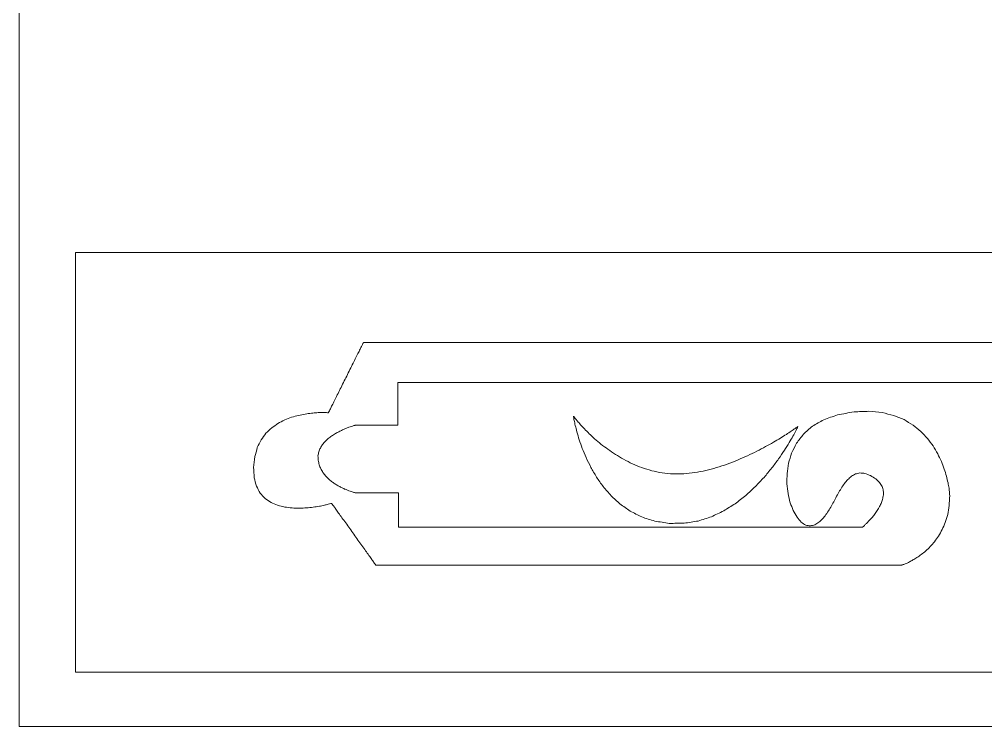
# Model space of a CAD drawing. Header units: centimetres. Extents: x -27.5 to -16.8, y -9.5 to 9.5.
# Drawn here: x -21.086 to -18.923, y -9.5 to -7.918 of the extents above; entities that cross this region are included whole.
import ezdxf

# ---------------------------------------------------------------- set-up
doc = ezdxf.new("R2010")
doc.units = ezdxf.units.CM
doc.header["$MEASUREMENT"] = 0
doc.layers.add('layer 1', color=7, linetype='Continuous')

msp = doc.modelspace()

# ---------------------------------------------------------------- linework, layer by layer
at = {"layer": 'layer 1', "color": 250, "lineweight": 9}
for points, knots in [([(-21.08554, 9.5), (-21.08554, 3.16667), (-21.08554, -3.16667), (-21.08554, -9.5), (-21.08554, -9.5), (-19.64491, -9.5), (-18.20427, -9.5), (-16.76367, -9.5), (-16.76367, -9.5), (-16.76367, -3.16667), (-16.76367, 3.16667), (-16.76367, 9.5), (-16.76367, 9.5), (-18.20427, 9.5), (-19.64491, 9.5), (-21.08554, 9.5)], [0, 0, 0, 0, 0.2, 0.2, 0.2, 0.2, 0.4, 0.4, 0.4, 0.4, 0.6, 0.6, 0.6, 0.6, 1, 1, 1, 1]), ([(-20.95998, -9.37806), (-20.95998, -9.06517), (-20.95998, -8.75229), (-20.95998, -8.4394), (-20.95998, -8.4394), (-19.60304, -8.4394), (-18.24612, -8.4394), (-16.88918, -8.4394), (-16.88918, -8.4394), (-16.88918, -8.75229), (-16.88918, -9.06517), (-16.88918, -9.37806), (-16.88918, -9.37806), (-18.24612, -9.37806), (-19.60304, -9.37806), (-20.95998, -9.37806)], [0, 0, 0, 0, 0.2, 0.2, 0.2, 0.2, 0.4, 0.4, 0.4, 0.4, 0.6, 0.6, 0.6, 0.6, 1, 1, 1, 1]), ([(-20.3157, -8.64109), (-20.31606, -8.64171), (-20.31638, -8.64235), (-20.31673, -8.64297), (-20.31673, -8.64297), (-20.31755, -8.64466), (-20.31838, -8.64634), (-20.3192, -8.64798), (-20.3192, -8.64798), (-20.32046, -8.65055), (-20.32174, -8.65307), (-20.323, -8.65564), (-20.323, -8.65564), (-20.32465, -8.659), (-20.32635, -8.66233), (-20.32802, -8.66567), (-20.32802, -8.66567), (-20.32995, -8.66966), (-20.33189, -8.6736), (-20.33377, -8.67758), (-20.33377, -8.67758), (-20.33602, -8.68196), (-20.33831, -8.68636), (-20.34055, -8.69073), (-20.34055, -8.69073), (-20.34289, -8.69543), (-20.34523, -8.70012), (-20.34759, -8.70482), (-20.34759, -8.70482), (-20.34999, -8.70975), (-20.35244, -8.71469), (-20.35485, -8.71962), (-20.35485, -8.71962), (-20.3573, -8.72445), (-20.3597, -8.72931), (-20.36211, -8.73417), (-20.36211, -8.73417), (-20.36447, -8.73886), (-20.36681, -8.74354), (-20.36912, -8.74823), (-20.36912, -8.74823), (-20.37134, -8.75268), (-20.37347, -8.75714), (-20.37569, -8.76159), (-20.37569, -8.76159), (-20.37766, -8.76557), (-20.37966, -8.76958), (-20.38167, -8.77352), (-20.38167, -8.77352), (-20.38335, -8.77687), (-20.38504, -8.78024), (-20.38669, -8.78353), (-20.38669, -8.78353), (-20.38795, -8.7861), (-20.38921, -8.78867), (-20.39047, -8.79119), (-20.39047, -8.79119), (-20.3913, -8.79286), (-20.39214, -8.79455), (-20.39297, -8.7962), (-20.39297, -8.7962), (-20.39331, -8.79675), (-20.39363, -8.7973), (-20.394, -8.79785)], [0, 0, 0, 0, 0.0588235, 0.0588235, 0.0588235, 0.0588235, 0.1176471, 0.1176471, 0.1176471, 0.1176471, 0.1764706, 0.1764706, 0.1764706, 0.1764706, 0.2352941, 0.2352941, 0.2352941, 0.2352941, 0.2941176, 0.2941176, 0.2941176, 0.2941176, 0.3529412, 0.3529412, 0.3529412, 0.3529412, 0.4117647, 0.4117647, 0.4117647, 0.4117647, 0.4705882, 0.4705882, 0.4705882, 0.4705882, 0.5294118, 0.5294118, 0.5294118, 0.5294118, 0.5882353, 0.5882353, 0.5882353, 0.5882353, 0.6470588, 0.6470588, 0.6470588, 0.6470588, 0.7058824, 0.7058824, 0.7058824, 0.7058824, 0.7647059, 0.7647059, 0.7647059, 0.7647059, 0.8235294, 0.8235294, 0.8235294, 0.8235294, 0.8823529, 0.8823529, 0.8823529, 0.8823529, 1, 1, 1, 1]), ([(-18.87542, -8.64109), (-19.31123, -8.64109), (-19.74699, -8.64109), (-20.18276, -8.64109), (-20.18276, -8.64109), (-20.20642, -8.64109), (-20.23011, -8.64109), (-20.25375, -8.64109), (-20.25375, -8.64109), (-20.26906, -8.64109), (-20.28438, -8.64109), (-20.29968, -8.64109), (-20.29968, -8.64109), (-20.305, -8.64109), (-20.31036, -8.64109), (-20.3157, -8.64109)], [0, 0, 0, 0, 0.2, 0.2, 0.2, 0.2, 0.4, 0.4, 0.4, 0.4, 0.6, 0.6, 0.6, 0.6, 1, 1, 1, 1]), ([(-20.23847, -8.82603), (-20.23847, -8.82573), (-20.23847, -8.82541), (-20.23847, -8.82509), (-20.23847, -8.82509), (-20.23847, -8.82406), (-20.23847, -8.82301), (-20.23847, -8.82197), (-20.23847, -8.82197), (-20.23847, -8.82039), (-20.23847, -8.81881), (-20.23847, -8.81721), (-20.23847, -8.81721), (-20.23847, -8.81515), (-20.23847, -8.81306), (-20.23847, -8.811), (-20.23847, -8.811), (-20.23847, -8.80864), (-20.23847, -8.80624), (-20.23847, -8.80383), (-20.23847, -8.80383), (-20.23847, -8.80115), (-20.23847, -8.79842), (-20.23847, -8.79574), (-20.23847, -8.79574), (-20.23847, -8.79286), (-20.23847, -8.79002), (-20.23847, -8.78713), (-20.23847, -8.78713), (-20.23847, -8.7842), (-20.23847, -8.78124), (-20.23847, -8.77829), (-20.23847, -8.77829), (-20.23847, -8.77529), (-20.23847, -8.77226), (-20.23847, -8.76924), (-20.23847, -8.76924), (-20.23847, -8.76638), (-20.23847, -8.76349), (-20.23847, -8.76065), (-20.23847, -8.76065), (-20.23847, -8.75792), (-20.23847, -8.75524), (-20.23847, -8.75252), (-20.23847, -8.75252), (-20.23847, -8.75016), (-20.23847, -8.74775), (-20.23847, -8.74537), (-20.23847, -8.74537), (-20.23847, -8.74328), (-20.23847, -8.74125), (-20.23847, -8.73918), (-20.23847, -8.73918), (-20.23847, -8.73758), (-20.23847, -8.73598), (-20.23847, -8.73442), (-20.23847, -8.73442), (-20.23847, -8.73343), (-20.23847, -8.73247), (-20.23847, -8.73153), (-20.23847, -8.73153), (-20.23847, -8.73114), (-20.23847, -8.73075), (-20.23847, -8.73034)], [0, 0, 0, 0, 0.0588235, 0.0588235, 0.0588235, 0.0588235, 0.1176471, 0.1176471, 0.1176471, 0.1176471, 0.1764706, 0.1764706, 0.1764706, 0.1764706, 0.2352941, 0.2352941, 0.2352941, 0.2352941, 0.2941176, 0.2941176, 0.2941176, 0.2941176, 0.3529412, 0.3529412, 0.3529412, 0.3529412, 0.4117647, 0.4117647, 0.4117647, 0.4117647, 0.4705882, 0.4705882, 0.4705882, 0.4705882, 0.5294118, 0.5294118, 0.5294118, 0.5294118, 0.5882353, 0.5882353, 0.5882353, 0.5882353, 0.6470588, 0.6470588, 0.6470588, 0.6470588, 0.7058824, 0.7058824, 0.7058824, 0.7058824, 0.7647059, 0.7647059, 0.7647059, 0.7647059, 0.8235294, 0.8235294, 0.8235294, 0.8235294, 0.8823529, 0.8823529, 0.8823529, 0.8823529, 1, 1, 1, 1]), ([(-20.23847, -8.73034), (-20.23339, -8.73034), (-20.22826, -8.73034), (-20.22317, -8.73034), (-20.22317, -8.73034), (-20.20876, -8.73034), (-20.1944, -8.73034), (-20.18003, -8.73034), (-20.18003, -8.73034), (-19.30158, -8.73034), (-18.42316, -8.73034), (-17.54476, -8.73034), (-17.54476, -8.73034), (-17.53967, -8.73034), (-17.53454, -8.73034), (-17.52943, -8.73034)], [0, 0, 0, 0, 0.2, 0.2, 0.2, 0.2, 0.4, 0.4, 0.4, 0.4, 0.6, 0.6, 0.6, 0.6, 1, 1, 1, 1]), ([(-20.394, -8.79785), (-20.39455, -8.79785), (-20.39514, -8.79785), (-20.39572, -8.79785), (-20.39572, -8.79785), (-20.3975, -8.79778), (-20.39924, -8.79771), (-20.40101, -8.79762), (-20.40101, -8.79762), (-20.40367, -8.79762), (-20.40635, -8.79762), (-20.40903, -8.79762), (-20.40903, -8.79762), (-20.41253, -8.79771), (-20.41606, -8.79778), (-20.41956, -8.79785), (-20.41956, -8.79785), (-20.42376, -8.79826), (-20.42793, -8.7987), (-20.43212, -8.79909), (-20.43212, -8.79909), (-20.43668, -8.79971), (-20.4413, -8.80035), (-20.44593, -8.80097), (-20.44593, -8.80097), (-20.45086, -8.80193), (-20.45578, -8.80287), (-20.46071, -8.80383), (-20.46071, -8.80383), (-20.46589, -8.80527), (-20.47106, -8.80669), (-20.47626, -8.80811), (-20.47626, -8.80811), (-20.48144, -8.81013), (-20.48659, -8.8121), (-20.49182, -8.81412), (-20.49182, -8.81412), (-20.49683, -8.81673), (-20.50183, -8.81936), (-20.50685, -8.82197), (-20.50685, -8.82197), (-20.51154, -8.82525), (-20.51624, -8.82853), (-20.52089, -8.83176), (-20.52089, -8.83176), (-20.52517, -8.83583), (-20.52941, -8.83989), (-20.53367, -8.84397), (-20.53367, -8.84397), (-20.53727, -8.8488), (-20.54086, -8.85361), (-20.54448, -8.85851), (-20.54448, -8.85851), (-20.54735, -8.86431), (-20.55017, -8.87013), (-20.55303, -8.87592), (-20.55303, -8.87592), (-20.55491, -8.88266), (-20.55685, -8.88946), (-20.55878, -8.8962), (-20.55878, -8.8962), (-20.5596, -8.90417), (-20.56043, -8.9121), (-20.5613, -8.92007)], [0, 0, 0, 0, 0.0588235, 0.0588235, 0.0588235, 0.0588235, 0.1176471, 0.1176471, 0.1176471, 0.1176471, 0.1764706, 0.1764706, 0.1764706, 0.1764706, 0.2352941, 0.2352941, 0.2352941, 0.2352941, 0.2941176, 0.2941176, 0.2941176, 0.2941176, 0.3529412, 0.3529412, 0.3529412, 0.3529412, 0.4117647, 0.4117647, 0.4117647, 0.4117647, 0.4705882, 0.4705882, 0.4705882, 0.4705882, 0.5294118, 0.5294118, 0.5294118, 0.5294118, 0.5882353, 0.5882353, 0.5882353, 0.5882353, 0.6470588, 0.6470588, 0.6470588, 0.6470588, 0.7058824, 0.7058824, 0.7058824, 0.7058824, 0.7647059, 0.7647059, 0.7647059, 0.7647059, 0.8235294, 0.8235294, 0.8235294, 0.8235294, 0.8823529, 0.8823529, 0.8823529, 0.8823529, 1, 1, 1, 1]), ([(-19.21781, -8.79597), (-19.2302, -8.79817), (-19.24257, -8.80044), (-19.25494, -8.80264), (-19.25494, -8.80264), (-19.26521, -8.80631), (-19.27551, -8.80997), (-19.28578, -8.81361), (-19.28578, -8.81361), (-19.29421, -8.81847), (-19.30271, -8.82333), (-19.31114, -8.82816), (-19.31114, -8.82816), (-19.3178, -8.83416), (-19.32452, -8.84012), (-19.33118, -8.84607), (-19.33118, -8.84607), (-19.33627, -8.85274), (-19.3414, -8.85948), (-19.34651, -8.86614), (-19.34651, -8.86614), (-19.35017, -8.87343), (-19.35384, -8.88076), (-19.3575, -8.88807), (-19.3575, -8.88807), (-19.35989, -8.89572), (-19.3622, -8.90335), (-19.36454, -8.911), (-19.36454, -8.911), (-19.36564, -8.91874), (-19.36674, -8.92644), (-19.36781, -8.93416), (-19.36781, -8.93416), (-19.36788, -8.94179), (-19.36797, -8.94944), (-19.36809, -8.95704), (-19.36809, -8.95704), (-19.36722, -8.96431), (-19.36639, -8.97154), (-19.36557, -8.97878), (-19.36557, -8.97878), (-19.36399, -8.98554), (-19.36236, -8.99228), (-19.36078, -8.99908), (-19.36078, -8.99908), (-19.35853, -9.00504), (-19.35629, -9.01099), (-19.35404, -9.01695), (-19.35404, -9.01695), (-19.3512, -9.02187), (-19.34832, -9.02682), (-19.34548, -9.03175), (-19.34548, -9.03175), (-19.34238, -9.03541), (-19.33931, -9.03908), (-19.3362, -9.04272), (-19.3362, -9.04272), (-19.33276, -9.04497), (-19.32933, -9.04719), (-19.32594, -9.04943), (-19.32594, -9.04943), (-19.3225, -9.04998), (-19.31906, -9.05053), (-19.31565, -9.05108)], [0, 0, 0, 0, 0.0588235, 0.0588235, 0.0588235, 0.0588235, 0.1176471, 0.1176471, 0.1176471, 0.1176471, 0.1764706, 0.1764706, 0.1764706, 0.1764706, 0.2352941, 0.2352941, 0.2352941, 0.2352941, 0.2941176, 0.2941176, 0.2941176, 0.2941176, 0.3529412, 0.3529412, 0.3529412, 0.3529412, 0.4117647, 0.4117647, 0.4117647, 0.4117647, 0.4705882, 0.4705882, 0.4705882, 0.4705882, 0.5294118, 0.5294118, 0.5294118, 0.5294118, 0.5882353, 0.5882353, 0.5882353, 0.5882353, 0.6470588, 0.6470588, 0.6470588, 0.6470588, 0.7058824, 0.7058824, 0.7058824, 0.7058824, 0.7647059, 0.7647059, 0.7647059, 0.7647059, 0.8235294, 0.8235294, 0.8235294, 0.8235294, 0.8823529, 0.8823529, 0.8823529, 0.8823529, 1, 1, 1, 1]), ([(-19.00387, -8.9838), (-19.00393, -8.98146), (-19.00403, -8.9792), (-19.00409, -8.97686), (-19.00409, -8.97686), (-19.00453, -8.97354), (-19.00492, -8.97019), (-19.00535, -8.96685), (-19.00535, -8.96685), (-19.00611, -8.9627), (-19.00687, -8.95858), (-19.0076, -8.95443), (-19.0076, -8.95443), (-19.00879, -8.9496), (-19.00994, -8.94474), (-19.01113, -8.93988), (-19.01113, -8.93988), (-19.01271, -8.93457), (-19.01431, -8.92923), (-19.01589, -8.92389), (-19.01589, -8.92389), (-19.01807, -8.91826), (-19.02024, -8.91258), (-19.0224, -8.90694), (-19.0224, -8.90694), (-19.02517, -8.90122), (-19.02794, -8.89549), (-19.03069, -8.88976), (-19.03069, -8.88976), (-19.03413, -8.88397), (-19.03756, -8.87812), (-19.041, -8.87233), (-19.041, -8.87233), (-19.04515, -8.86669), (-19.04932, -8.86103), (-19.05351, -8.8554), (-19.05351, -8.8554), (-19.05843, -8.85022), (-19.06336, -8.84507), (-19.06833, -8.83989), (-19.06833, -8.83989), (-19.07417, -8.83512), (-19.08001, -8.83034), (-19.08585, -8.82557), (-19.08585, -8.82557), (-19.09257, -8.82149), (-19.09923, -8.81744), (-19.10595, -8.81336), (-19.10595, -8.81336), (-19.11364, -8.81029), (-19.12134, -8.80718), (-19.12904, -8.80411), (-19.12904, -8.80411), (-19.13772, -8.80193), (-19.1464, -8.7998), (-19.15511, -8.79762), (-19.15511, -8.79762), (-19.16498, -8.79668), (-19.17485, -8.79574), (-19.1847, -8.79478), (-19.1847, -8.79478), (-19.19577, -8.79517), (-19.20677, -8.79556), (-19.21781, -8.79597)], [0, 0, 0, 0, 0.0588235, 0.0588235, 0.0588235, 0.0588235, 0.1176471, 0.1176471, 0.1176471, 0.1176471, 0.1764706, 0.1764706, 0.1764706, 0.1764706, 0.2352941, 0.2352941, 0.2352941, 0.2352941, 0.2941176, 0.2941176, 0.2941176, 0.2941176, 0.3529412, 0.3529412, 0.3529412, 0.3529412, 0.4117647, 0.4117647, 0.4117647, 0.4117647, 0.4705882, 0.4705882, 0.4705882, 0.4705882, 0.5294118, 0.5294118, 0.5294118, 0.5294118, 0.5882353, 0.5882353, 0.5882353, 0.5882353, 0.6470588, 0.6470588, 0.6470588, 0.6470588, 0.7058824, 0.7058824, 0.7058824, 0.7058824, 0.7647059, 0.7647059, 0.7647059, 0.7647059, 0.8235294, 0.8235294, 0.8235294, 0.8235294, 0.8823529, 0.8823529, 0.8823529, 0.8823529, 1, 1, 1, 1]), ([(-19.84591, -8.80553), (-19.84557, -8.80592), (-19.84525, -8.80631), (-19.84488, -8.80669), (-19.84488, -8.80669), (-19.84383, -8.80805), (-19.84273, -8.80942), (-19.84165, -8.81077), (-19.84165, -8.81077), (-19.83996, -8.81281), (-19.83831, -8.81492), (-19.83663, -8.81696), (-19.83663, -8.81696), (-19.83434, -8.81962), (-19.8321, -8.8222), (-19.82985, -8.82486), (-19.82985, -8.82486), (-19.82694, -8.82793), (-19.82401, -8.83105), (-19.82106, -8.83416), (-19.82106, -8.83416), (-19.81746, -8.83771), (-19.81389, -8.84131), (-19.81029, -8.84491), (-19.81029, -8.84491), (-19.80626, -8.84866), (-19.80227, -8.85235), (-19.79824, -8.85611), (-19.79824, -8.85611), (-19.79354, -8.86009), (-19.78889, -8.86408), (-19.7842, -8.86802), (-19.7842, -8.86802), (-19.77911, -8.87194), (-19.77398, -8.87583), (-19.76889, -8.87975), (-19.76889, -8.87975), (-19.76321, -8.88353), (-19.75753, -8.88736), (-19.75185, -8.89118), (-19.75185, -8.89118), (-19.74573, -8.89485), (-19.73964, -8.89853), (-19.73355, -8.90215), (-19.73355, -8.90215), (-19.72695, -8.90552), (-19.72031, -8.90887), (-19.71373, -8.91219), (-19.71373, -8.91219), (-19.70677, -8.91505), (-19.69983, -8.91789), (-19.69288, -8.92078), (-19.69288, -8.92078), (-19.68546, -8.92307), (-19.67802, -8.92541), (-19.67055, -8.9277), (-19.67055, -8.9277), (-19.66278, -8.9293), (-19.65502, -8.93088), (-19.64723, -8.93246), (-19.64723, -8.93246), (-19.63907, -8.93324), (-19.63085, -8.93409), (-19.62269, -8.93487)], [0, 0, 0, 0, 0.0588235, 0.0588235, 0.0588235, 0.0588235, 0.1176471, 0.1176471, 0.1176471, 0.1176471, 0.1764706, 0.1764706, 0.1764706, 0.1764706, 0.2352941, 0.2352941, 0.2352941, 0.2352941, 0.2941176, 0.2941176, 0.2941176, 0.2941176, 0.3529412, 0.3529412, 0.3529412, 0.3529412, 0.4117647, 0.4117647, 0.4117647, 0.4117647, 0.4705882, 0.4705882, 0.4705882, 0.4705882, 0.5294118, 0.5294118, 0.5294118, 0.5294118, 0.5882353, 0.5882353, 0.5882353, 0.5882353, 0.6470588, 0.6470588, 0.6470588, 0.6470588, 0.7058824, 0.7058824, 0.7058824, 0.7058824, 0.7647059, 0.7647059, 0.7647059, 0.7647059, 0.8235294, 0.8235294, 0.8235294, 0.8235294, 0.8823529, 0.8823529, 0.8823529, 0.8823529, 1, 1, 1, 1]), ([(-19.63121, -9.04536), (-19.64205, -9.04371), (-19.65291, -9.04201), (-19.66381, -9.04034), (-19.66381, -9.04034), (-19.6735, -9.03725), (-19.68322, -9.03415), (-19.69288, -9.03104), (-19.69288, -9.03104), (-19.7015, -9.02666), (-19.71013, -9.02229), (-19.71872, -9.01789), (-19.71872, -9.01789), (-19.72635, -9.01257), (-19.73396, -9.00724), (-19.74154, -9.00192), (-19.74154, -9.00192), (-19.74825, -8.9958), (-19.75497, -8.98969), (-19.76163, -8.98357), (-19.76163, -8.98357), (-19.76747, -8.97677), (-19.77334, -8.97003), (-19.77918, -8.96325), (-19.77918, -8.96325), (-19.7842, -8.9561), (-19.78921, -8.94896), (-19.79423, -8.94179), (-19.79423, -8.94179), (-19.7984, -8.93457), (-19.80259, -8.92729), (-19.80676, -8.92007), (-19.80676, -8.92007), (-19.81029, -8.91281), (-19.81379, -8.90559), (-19.8173, -8.89837), (-19.8173, -8.89837), (-19.82023, -8.89143), (-19.82314, -8.88451), (-19.82612, -8.87757), (-19.82612, -8.87757), (-19.82836, -8.87114), (-19.83061, -8.8647), (-19.83285, -8.85824), (-19.83285, -8.85824), (-19.8345, -8.85244), (-19.83622, -8.84665), (-19.83787, -8.84083), (-19.83787, -8.84083), (-19.83913, -8.83597), (-19.84039, -8.83114), (-19.84165, -8.82628), (-19.84165, -8.82628), (-19.84248, -8.82252), (-19.84332, -8.81881), (-19.84415, -8.81506), (-19.84415, -8.81506), (-19.84458, -8.81267), (-19.84497, -8.81029), (-19.84541, -8.80789), (-19.84541, -8.80789), (-19.84557, -8.80711), (-19.84571, -8.80631), (-19.84591, -8.80553)], [0, 0, 0, 0, 0.0588235, 0.0588235, 0.0588235, 0.0588235, 0.1176471, 0.1176471, 0.1176471, 0.1176471, 0.1764706, 0.1764706, 0.1764706, 0.1764706, 0.2352941, 0.2352941, 0.2352941, 0.2352941, 0.2941176, 0.2941176, 0.2941176, 0.2941176, 0.3529412, 0.3529412, 0.3529412, 0.3529412, 0.4117647, 0.4117647, 0.4117647, 0.4117647, 0.4705882, 0.4705882, 0.4705882, 0.4705882, 0.5294118, 0.5294118, 0.5294118, 0.5294118, 0.5882353, 0.5882353, 0.5882353, 0.5882353, 0.6470588, 0.6470588, 0.6470588, 0.6470588, 0.7058824, 0.7058824, 0.7058824, 0.7058824, 0.7647059, 0.7647059, 0.7647059, 0.7647059, 0.8235294, 0.8235294, 0.8235294, 0.8235294, 0.8823529, 0.8823529, 0.8823529, 0.8823529, 1, 1, 1, 1]), ([(-20.41679, -8.90433), (-20.41695, -8.90105), (-20.41711, -8.89778), (-20.41732, -8.89455), (-20.41732, -8.89455), (-20.41672, -8.89143), (-20.41613, -8.88834), (-20.41553, -8.88523), (-20.41553, -8.88523), (-20.41439, -8.88243), (-20.41322, -8.87966), (-20.41203, -8.87686), (-20.41203, -8.87686), (-20.41045, -8.87425), (-20.40887, -8.87162), (-20.40726, -8.86901), (-20.40726, -8.86901), (-20.40527, -8.86669), (-20.40328, -8.8644), (-20.40126, -8.86206), (-20.40126, -8.86206), (-20.39892, -8.85993), (-20.39656, -8.85776), (-20.39423, -8.85563), (-20.39423, -8.85563), (-20.39162, -8.85375), (-20.38905, -8.8518), (-20.38646, -8.84992), (-20.38646, -8.84992), (-20.38378, -8.84814), (-20.38108, -8.8464), (-20.37844, -8.84468), (-20.37844, -8.84468), (-20.37576, -8.84321), (-20.37308, -8.84179), (-20.37038, -8.84037), (-20.37038, -8.84037), (-20.3677, -8.83911), (-20.36506, -8.8378), (-20.36238, -8.83654), (-20.36238, -8.83654), (-20.35993, -8.83542), (-20.35753, -8.83432), (-20.35508, -8.83318), (-20.35508, -8.83318), (-20.35283, -8.83231), (-20.35059, -8.83144), (-20.34834, -8.83057), (-20.34834, -8.83057), (-20.34639, -8.82995), (-20.34447, -8.82931), (-20.34252, -8.82869), (-20.34252, -8.82869), (-20.34115, -8.82816), (-20.33968, -8.8277), (-20.33831, -8.82722), (-20.33831, -8.82722), (-20.3373, -8.8269), (-20.33629, -8.82658), (-20.33528, -8.82628), (-20.33528, -8.82628), (-20.33496, -8.82619), (-20.3346, -8.82612), (-20.33428, -8.82603)], [0, 0, 0, 0, 0.0588235, 0.0588235, 0.0588235, 0.0588235, 0.1176471, 0.1176471, 0.1176471, 0.1176471, 0.1764706, 0.1764706, 0.1764706, 0.1764706, 0.2352941, 0.2352941, 0.2352941, 0.2352941, 0.2941176, 0.2941176, 0.2941176, 0.2941176, 0.3529412, 0.3529412, 0.3529412, 0.3529412, 0.4117647, 0.4117647, 0.4117647, 0.4117647, 0.4705882, 0.4705882, 0.4705882, 0.4705882, 0.5294118, 0.5294118, 0.5294118, 0.5294118, 0.5882353, 0.5882353, 0.5882353, 0.5882353, 0.6470588, 0.6470588, 0.6470588, 0.6470588, 0.7058824, 0.7058824, 0.7058824, 0.7058824, 0.7647059, 0.7647059, 0.7647059, 0.7647059, 0.8235294, 0.8235294, 0.8235294, 0.8235294, 0.8823529, 0.8823529, 0.8823529, 0.8823529, 1, 1, 1, 1]), ([(-20.33428, -8.82603), (-20.33393, -8.82603), (-20.33361, -8.82603), (-20.33327, -8.82603), (-20.33327, -8.82603), (-20.33226, -8.82603), (-20.33127, -8.82603), (-20.33027, -8.82603), (-20.33027, -8.82603), (-20.32869, -8.82603), (-20.32711, -8.82603), (-20.32548, -8.82603), (-20.32548, -8.82603), (-20.32351, -8.82603), (-20.32149, -8.82603), (-20.31948, -8.82603), (-20.31948, -8.82603), (-20.31705, -8.82603), (-20.31464, -8.82603), (-20.31219, -8.82603), (-20.31219, -8.82603), (-20.30947, -8.82603), (-20.30669, -8.82603), (-20.30394, -8.82603), (-20.30394, -8.82603), (-20.3011, -8.82603), (-20.29826, -8.82603), (-20.29542, -8.82603), (-20.29542, -8.82603), (-20.29238, -8.82603), (-20.28938, -8.82603), (-20.28637, -8.82603), (-20.28637, -8.82603), (-20.28346, -8.82603), (-20.28051, -8.82603), (-20.27758, -8.82603), (-20.27758, -8.82603), (-20.27467, -8.82603), (-20.27174, -8.82603), (-20.26883, -8.82603), (-20.26883, -8.82603), (-20.26615, -8.82603), (-20.26347, -8.82603), (-20.26076, -8.82603), (-20.26076, -8.82603), (-20.25836, -8.82603), (-20.25595, -8.82603), (-20.2535, -8.82603), (-20.2535, -8.82603), (-20.25142, -8.82603), (-20.24933, -8.82603), (-20.24725, -8.82603), (-20.24725, -8.82603), (-20.24573, -8.82603), (-20.24425, -8.82603), (-20.24273, -8.82603), (-20.24273, -8.82603), (-20.2417, -8.82603), (-20.24072, -8.82603), (-20.23969, -8.82603), (-20.23969, -8.82603), (-20.2393, -8.82603), (-20.23886, -8.82603), (-20.23847, -8.82603)], [0, 0, 0, 0, 0.0588235, 0.0588235, 0.0588235, 0.0588235, 0.1176471, 0.1176471, 0.1176471, 0.1176471, 0.1764706, 0.1764706, 0.1764706, 0.1764706, 0.2352941, 0.2352941, 0.2352941, 0.2352941, 0.2941176, 0.2941176, 0.2941176, 0.2941176, 0.3529412, 0.3529412, 0.3529412, 0.3529412, 0.4117647, 0.4117647, 0.4117647, 0.4117647, 0.4705882, 0.4705882, 0.4705882, 0.4705882, 0.5294118, 0.5294118, 0.5294118, 0.5294118, 0.5882353, 0.5882353, 0.5882353, 0.5882353, 0.6470588, 0.6470588, 0.6470588, 0.6470588, 0.7058824, 0.7058824, 0.7058824, 0.7058824, 0.7647059, 0.7647059, 0.7647059, 0.7647059, 0.8235294, 0.8235294, 0.8235294, 0.8235294, 0.8823529, 0.8823529, 0.8823529, 0.8823529, 1, 1, 1, 1]), ([(-19.34346, -8.82892), (-19.3439, -8.82979), (-19.34433, -8.83066), (-19.34472, -8.83153), (-19.34472, -8.83153), (-19.34591, -8.83393), (-19.34708, -8.83629), (-19.34827, -8.8387), (-19.34827, -8.8387), (-19.35033, -8.8425), (-19.35242, -8.84633), (-19.3545, -8.85015), (-19.3545, -8.85015), (-19.35727, -8.85501), (-19.36005, -8.85984), (-19.3628, -8.8647), (-19.3628, -8.8647), (-19.36639, -8.87043), (-19.36997, -8.87615), (-19.37356, -8.88188), (-19.37356, -8.88188), (-19.37796, -8.88834), (-19.38229, -8.89478), (-19.38664, -8.90122), (-19.38664, -8.90122), (-19.39164, -8.90797), (-19.39665, -8.91475), (-19.40167, -8.92149), (-19.40167, -8.92149), (-19.40756, -8.92852), (-19.41338, -8.93551), (-19.41922, -8.9425), (-19.41922, -8.9425), (-19.42566, -8.94935), (-19.43209, -8.95617), (-19.43858, -8.963), (-19.43858, -8.963), (-19.44575, -8.96971), (-19.45292, -8.97638), (-19.46011, -8.98307), (-19.46011, -8.98307), (-19.46808, -8.98921), (-19.47601, -8.99532), (-19.48394, -9.00144), (-19.48394, -9.00144), (-19.49246, -9.00678), (-19.50098, -9.01209), (-19.50955, -9.01743), (-19.50955, -9.01743), (-19.51873, -9.02181), (-19.52794, -9.02618), (-19.53713, -9.03056), (-19.53713, -9.03056), (-19.547, -9.03376), (-19.55685, -9.03693), (-19.56673, -9.04011), (-19.56673, -9.04011), (-19.5772, -9.04178), (-19.58764, -9.04348), (-19.59807, -9.04513), (-19.59807, -9.04513), (-19.60911, -9.0452), (-19.62015, -9.04529), (-19.63121, -9.04536)], [0, 0, 0, 0, 0.0588235, 0.0588235, 0.0588235, 0.0588235, 0.1176471, 0.1176471, 0.1176471, 0.1176471, 0.1764706, 0.1764706, 0.1764706, 0.1764706, 0.2352941, 0.2352941, 0.2352941, 0.2352941, 0.2941176, 0.2941176, 0.2941176, 0.2941176, 0.3529412, 0.3529412, 0.3529412, 0.3529412, 0.4117647, 0.4117647, 0.4117647, 0.4117647, 0.4705882, 0.4705882, 0.4705882, 0.4705882, 0.5294118, 0.5294118, 0.5294118, 0.5294118, 0.5882353, 0.5882353, 0.5882353, 0.5882353, 0.6470588, 0.6470588, 0.6470588, 0.6470588, 0.7058824, 0.7058824, 0.7058824, 0.7058824, 0.7647059, 0.7647059, 0.7647059, 0.7647059, 0.8235294, 0.8235294, 0.8235294, 0.8235294, 0.8823529, 0.8823529, 0.8823529, 0.8823529, 1, 1, 1, 1]), ([(-19.62269, -8.93487), (-19.61463, -8.9348), (-19.60659, -8.93471), (-19.59857, -8.93464), (-19.59857, -8.93464), (-19.59048, -8.93377), (-19.58235, -8.93285), (-19.57424, -8.93198), (-19.57424, -8.93198), (-19.56606, -8.93042), (-19.55786, -8.92884), (-19.54968, -8.92722), (-19.54968, -8.92722), (-19.54155, -8.92509), (-19.53342, -8.92291), (-19.52533, -8.92078), (-19.52533, -8.92078), (-19.5174, -8.91814), (-19.50943, -8.91553), (-19.50151, -8.9129), (-19.50151, -8.9129), (-19.49381, -8.9099), (-19.48611, -8.90685), (-19.47841, -8.90385), (-19.47841, -8.90385), (-19.47108, -8.90057), (-19.46371, -8.8973), (-19.45635, -8.89407), (-19.45635, -8.89407), (-19.44934, -8.89072), (-19.44231, -8.88736), (-19.43528, -8.88406), (-19.43528, -8.88406), (-19.42884, -8.88062), (-19.42243, -8.87718), (-19.41599, -8.87379), (-19.41599, -8.87379), (-19.41003, -8.87052), (-19.40412, -8.86724), (-19.39817, -8.86399), (-19.39817, -8.86399), (-19.39299, -8.86087), (-19.38781, -8.85776), (-19.38261, -8.85469), (-19.38261, -8.85469), (-19.37819, -8.85189), (-19.37377, -8.84912), (-19.3693, -8.84633), (-19.3693, -8.84633), (-19.36564, -8.84397), (-19.36197, -8.84154), (-19.35831, -8.83918), (-19.35831, -8.83918), (-19.35563, -8.83732), (-19.35292, -8.83551), (-19.35024, -8.8337), (-19.35024, -8.8337), (-19.34859, -8.83247), (-19.3469, -8.83128), (-19.34525, -8.83011), (-19.34525, -8.83011), (-19.34465, -8.82972), (-19.34406, -8.82931), (-19.34346, -8.82892)], [0, 0, 0, 0, 0.0588235, 0.0588235, 0.0588235, 0.0588235, 0.1176471, 0.1176471, 0.1176471, 0.1176471, 0.1764706, 0.1764706, 0.1764706, 0.1764706, 0.2352941, 0.2352941, 0.2352941, 0.2352941, 0.2941176, 0.2941176, 0.2941176, 0.2941176, 0.3529412, 0.3529412, 0.3529412, 0.3529412, 0.4117647, 0.4117647, 0.4117647, 0.4117647, 0.4705882, 0.4705882, 0.4705882, 0.4705882, 0.5294118, 0.5294118, 0.5294118, 0.5294118, 0.5882353, 0.5882353, 0.5882353, 0.5882353, 0.6470588, 0.6470588, 0.6470588, 0.6470588, 0.7058824, 0.7058824, 0.7058824, 0.7058824, 0.7647059, 0.7647059, 0.7647059, 0.7647059, 0.8235294, 0.8235294, 0.8235294, 0.8235294, 0.8823529, 0.8823529, 0.8823529, 0.8823529, 1, 1, 1, 1]), ([(-20.33354, -8.97709), (-20.33377, -8.97702), (-20.334, -8.97695), (-20.33428, -8.97686), (-20.33428, -8.97686), (-20.33512, -8.9767), (-20.33595, -8.97654), (-20.33677, -8.97638), (-20.33677, -8.97638), (-20.33803, -8.97599), (-20.33929, -8.9756), (-20.34055, -8.97521), (-20.34055, -8.97521), (-20.34213, -8.97464), (-20.34371, -8.97409), (-20.34534, -8.97354), (-20.34534, -8.97354), (-20.34731, -8.9728), (-20.34933, -8.97209), (-20.35134, -8.97136), (-20.35134, -8.97136), (-20.3535, -8.97042), (-20.35567, -8.96948), (-20.35785, -8.96854), (-20.35785, -8.96854), (-20.36021, -8.9674), (-20.36254, -8.96628), (-20.36488, -8.96518), (-20.36488, -8.96518), (-20.36731, -8.96392), (-20.36972, -8.96261), (-20.37217, -8.96135), (-20.37217, -8.96135), (-20.37466, -8.95984), (-20.37718, -8.95835), (-20.37966, -8.95681), (-20.37966, -8.95681), (-20.38211, -8.95507), (-20.38451, -8.95331), (-20.38697, -8.95157), (-20.38697, -8.95157), (-20.3893, -8.9496), (-20.39162, -8.94758), (-20.394, -8.94561), (-20.394, -8.94561), (-20.39615, -8.94334), (-20.39833, -8.94114), (-20.4005, -8.93895), (-20.4005, -8.93895), (-20.40243, -8.93645), (-20.40433, -8.934), (-20.40625, -8.93152), (-20.40625, -8.93152), (-20.40783, -8.92875), (-20.40946, -8.92596), (-20.41104, -8.92314), (-20.41104, -8.92314), (-20.41221, -8.92023), (-20.41338, -8.91727), (-20.41455, -8.91436), (-20.41455, -8.91436), (-20.4153, -8.911), (-20.41606, -8.90763), (-20.41679, -8.90433)], [0, 0, 0, 0, 0.0588235, 0.0588235, 0.0588235, 0.0588235, 0.1176471, 0.1176471, 0.1176471, 0.1176471, 0.1764706, 0.1764706, 0.1764706, 0.1764706, 0.2352941, 0.2352941, 0.2352941, 0.2352941, 0.2941176, 0.2941176, 0.2941176, 0.2941176, 0.3529412, 0.3529412, 0.3529412, 0.3529412, 0.4117647, 0.4117647, 0.4117647, 0.4117647, 0.4705882, 0.4705882, 0.4705882, 0.4705882, 0.5294118, 0.5294118, 0.5294118, 0.5294118, 0.5882353, 0.5882353, 0.5882353, 0.5882353, 0.6470588, 0.6470588, 0.6470588, 0.6470588, 0.7058824, 0.7058824, 0.7058824, 0.7058824, 0.7647059, 0.7647059, 0.7647059, 0.7647059, 0.8235294, 0.8235294, 0.8235294, 0.8235294, 0.8823529, 0.8823529, 0.8823529, 0.8823529, 1, 1, 1, 1]), ([(-20.5613, -8.92007), (-20.56086, -8.92777), (-20.56043, -8.93551), (-20.56004, -8.94321), (-20.56004, -8.94321), (-20.55834, -8.9496), (-20.55669, -8.95594), (-20.55502, -8.96229), (-20.55502, -8.96229), (-20.55227, -8.9674), (-20.5495, -8.97248), (-20.54675, -8.97757), (-20.54675, -8.97757), (-20.54306, -8.98156), (-20.53935, -8.98554), (-20.53569, -8.98953), (-20.53569, -8.98953), (-20.53127, -8.99253), (-20.52682, -8.99555), (-20.5224, -8.9986), (-20.5224, -8.9986), (-20.51745, -9.00066), (-20.51253, -9.0027), (-20.5076, -9.00481), (-20.5076, -9.00481), (-20.50236, -9.00614), (-20.49706, -9.00749), (-20.49182, -9.00886), (-20.49182, -9.00886), (-20.4863, -9.00957), (-20.48075, -9.01028), (-20.47523, -9.01099), (-20.47523, -9.01099), (-20.46971, -9.01115), (-20.46424, -9.01131), (-20.45871, -9.01147), (-20.45871, -9.01147), (-20.45342, -9.01122), (-20.44818, -9.01099), (-20.44288, -9.01076), (-20.44288, -9.01076), (-20.43787, -9.01021), (-20.43285, -9.00966), (-20.42786, -9.00909), (-20.42786, -9.00909), (-20.42334, -9.00847), (-20.41881, -9.00779), (-20.41427, -9.00717), (-20.41427, -9.00717), (-20.41052, -9.00637), (-20.40678, -9.00559), (-20.40302, -9.00481), (-20.40302, -9.00481), (-20.40007, -9.0041), (-20.39716, -9.00336), (-20.39423, -9.00263), (-20.39423, -9.00263), (-20.3923, -9.00215), (-20.39036, -9.00167), (-20.38848, -9.00121), (-20.38848, -9.00121), (-20.38779, -9.00105), (-20.38713, -9.00089), (-20.38646, -9.00073)], [0, 0, 0, 0, 0.0588235, 0.0588235, 0.0588235, 0.0588235, 0.1176471, 0.1176471, 0.1176471, 0.1176471, 0.1764706, 0.1764706, 0.1764706, 0.1764706, 0.2352941, 0.2352941, 0.2352941, 0.2352941, 0.2941176, 0.2941176, 0.2941176, 0.2941176, 0.3529412, 0.3529412, 0.3529412, 0.3529412, 0.4117647, 0.4117647, 0.4117647, 0.4117647, 0.4705882, 0.4705882, 0.4705882, 0.4705882, 0.5294118, 0.5294118, 0.5294118, 0.5294118, 0.5882353, 0.5882353, 0.5882353, 0.5882353, 0.6470588, 0.6470588, 0.6470588, 0.6470588, 0.7058824, 0.7058824, 0.7058824, 0.7058824, 0.7647059, 0.7647059, 0.7647059, 0.7647059, 0.8235294, 0.8235294, 0.8235294, 0.8235294, 0.8823529, 0.8823529, 0.8823529, 0.8823529, 1, 1, 1, 1]), ([(-19.31565, -9.05108), (-19.31228, -9.05021), (-19.30896, -9.04934), (-19.30562, -9.04847), (-19.30562, -9.04847), (-19.30257, -9.04664), (-19.29957, -9.04481), (-19.29659, -9.04295), (-19.29659, -9.04295), (-19.29382, -9.04043), (-19.29107, -9.03791), (-19.2883, -9.03534), (-19.2883, -9.03534), (-19.28578, -9.03214), (-19.28328, -9.02898), (-19.28076, -9.02579), (-19.28076, -9.02579), (-19.27835, -9.02213), (-19.2759, -9.01848), (-19.2735, -9.01482), (-19.2735, -9.01482), (-19.27125, -9.01092), (-19.26901, -9.00701), (-19.26674, -9.00309), (-19.26674, -9.00309), (-19.26454, -8.99908), (-19.26236, -8.995), (-19.26019, -8.99095), (-19.26019, -8.99095), (-19.25794, -8.98687), (-19.2557, -8.98282), (-19.25345, -8.97878), (-19.25345, -8.97878), (-19.25116, -8.97489), (-19.24892, -8.97097), (-19.24665, -8.96708), (-19.24665, -8.96708), (-19.24427, -8.96353), (-19.24182, -8.95993), (-19.23941, -8.95633), (-19.23941, -8.95633), (-19.23687, -8.95331), (-19.23439, -8.95031), (-19.23187, -8.94726), (-19.23187, -8.94726), (-19.2291, -8.94481), (-19.22635, -8.94234), (-19.22358, -8.93988), (-19.22358, -8.93988), (-19.22058, -8.93819), (-19.21758, -8.93654), (-19.21455, -8.93487), (-19.21455, -8.93487), (-19.2113, -8.93409), (-19.20803, -8.93324), (-19.20475, -8.93246), (-19.20475, -8.93246), (-19.20102, -8.93285), (-19.19726, -8.93324), (-19.19346, -8.93368), (-19.19346, -8.93368), (-19.1894, -8.93526), (-19.1853, -8.93684), (-19.1812, -8.93846)], [0, 0, 0, 0, 0.0588235, 0.0588235, 0.0588235, 0.0588235, 0.1176471, 0.1176471, 0.1176471, 0.1176471, 0.1764706, 0.1764706, 0.1764706, 0.1764706, 0.2352941, 0.2352941, 0.2352941, 0.2352941, 0.2941176, 0.2941176, 0.2941176, 0.2941176, 0.3529412, 0.3529412, 0.3529412, 0.3529412, 0.4117647, 0.4117647, 0.4117647, 0.4117647, 0.4705882, 0.4705882, 0.4705882, 0.4705882, 0.5294118, 0.5294118, 0.5294118, 0.5294118, 0.5882353, 0.5882353, 0.5882353, 0.5882353, 0.6470588, 0.6470588, 0.6470588, 0.6470588, 0.7058824, 0.7058824, 0.7058824, 0.7058824, 0.7647059, 0.7647059, 0.7647059, 0.7647059, 0.8235294, 0.8235294, 0.8235294, 0.8235294, 0.8823529, 0.8823529, 0.8823529, 0.8823529, 1, 1, 1, 1]), ([(-19.1812, -8.93846), (-19.17717, -8.94092), (-19.17316, -8.94334), (-19.16917, -8.94584), (-19.16917, -8.94584), (-19.16631, -8.94864), (-19.16347, -8.95141), (-19.16063, -8.9542), (-19.16063, -8.9542), (-19.15877, -8.95713), (-19.15694, -8.96009), (-19.15511, -8.963), (-19.15511, -8.963), (-19.15421, -8.96614), (-19.15325, -8.96925), (-19.15236, -8.97232), (-19.15236, -8.97232), (-19.15227, -8.97551), (-19.15215, -8.97871), (-19.15208, -8.98188), (-19.15208, -8.98188), (-19.15279, -8.98515), (-19.15341, -8.98843), (-19.15408, -8.99166), (-19.15408, -8.99166), (-19.1552, -8.99484), (-19.15625, -8.99805), (-19.15738, -9.00121), (-19.15738, -9.00121), (-19.15893, -9.00426), (-19.16051, -9.00724), (-19.16214, -9.01028), (-19.16214, -9.01028), (-19.16395, -9.01319), (-19.16581, -9.01617), (-19.16766, -9.01913), (-19.16766, -9.01913), (-19.16968, -9.02187), (-19.17165, -9.02469), (-19.17366, -9.02744), (-19.17366, -9.02744), (-19.17575, -9.02994), (-19.17786, -9.03239), (-19.17994, -9.03486), (-19.17994, -9.03486), (-19.18196, -9.03699), (-19.18397, -9.03917), (-19.18594, -9.0413), (-19.18594, -9.0413), (-19.18771, -9.04316), (-19.18949, -9.04497), (-19.19121, -9.04678), (-19.19121, -9.04678), (-19.19263, -9.04817), (-19.19407, -9.0495), (-19.19547, -9.05085), (-19.19547, -9.05085), (-19.19643, -9.05163), (-19.19733, -9.05243), (-19.19824, -9.05326), (-19.19824, -9.05326), (-19.19859, -9.05358), (-19.19891, -9.05388), (-19.19927, -9.0542)], [0, 0, 0, 0, 0.0588235, 0.0588235, 0.0588235, 0.0588235, 0.1176471, 0.1176471, 0.1176471, 0.1176471, 0.1764706, 0.1764706, 0.1764706, 0.1764706, 0.2352941, 0.2352941, 0.2352941, 0.2352941, 0.2941176, 0.2941176, 0.2941176, 0.2941176, 0.3529412, 0.3529412, 0.3529412, 0.3529412, 0.4117647, 0.4117647, 0.4117647, 0.4117647, 0.4705882, 0.4705882, 0.4705882, 0.4705882, 0.5294118, 0.5294118, 0.5294118, 0.5294118, 0.5882353, 0.5882353, 0.5882353, 0.5882353, 0.6470588, 0.6470588, 0.6470588, 0.6470588, 0.7058824, 0.7058824, 0.7058824, 0.7058824, 0.7647059, 0.7647059, 0.7647059, 0.7647059, 0.8235294, 0.8235294, 0.8235294, 0.8235294, 0.8823529, 0.8823529, 0.8823529, 0.8823529, 1, 1, 1, 1]), ([(-20.23721, -8.97686), (-20.23753, -8.97686), (-20.23788, -8.97686), (-20.2382, -8.97686), (-20.2382, -8.97686), (-20.23923, -8.97686), (-20.24021, -8.97686), (-20.2412, -8.97686), (-20.2412, -8.97686), (-20.24283, -8.97686), (-20.24438, -8.97686), (-20.24596, -8.97686), (-20.24596, -8.97686), (-20.24807, -8.97686), (-20.25016, -8.97686), (-20.25224, -8.97686), (-20.25224, -8.97686), (-20.25469, -8.97695), (-20.2571, -8.97702), (-20.25955, -8.97709), (-20.25955, -8.97709), (-20.26218, -8.97709), (-20.26489, -8.97709), (-20.26757, -8.97709), (-20.26757, -8.97709), (-20.27048, -8.97709), (-20.27339, -8.97709), (-20.27632, -8.97709), (-20.27632, -8.97709), (-20.27936, -8.97709), (-20.28237, -8.97709), (-20.28537, -8.97709), (-20.28537, -8.97709), (-20.28839, -8.97709), (-20.29139, -8.97709), (-20.29439, -8.97709), (-20.29439, -8.97709), (-20.29723, -8.97709), (-20.30007, -8.97709), (-20.30291, -8.97709), (-20.30291, -8.97709), (-20.30566, -8.97709), (-20.30844, -8.97709), (-20.31121, -8.97709), (-20.31121, -8.97709), (-20.31366, -8.97709), (-20.31606, -8.97709), (-20.31847, -8.97709), (-20.31847, -8.97709), (-20.32046, -8.97709), (-20.3225, -8.97709), (-20.32449, -8.97709), (-20.32449, -8.97709), (-20.32607, -8.97709), (-20.3277, -8.97709), (-20.32928, -8.97709), (-20.32928, -8.97709), (-20.33034, -8.97709), (-20.33144, -8.97709), (-20.33251, -8.97709), (-20.33251, -8.97709), (-20.33288, -8.97709), (-20.33318, -8.97709), (-20.33354, -8.97709)], [0, 0, 0, 0, 0.0588235, 0.0588235, 0.0588235, 0.0588235, 0.1176471, 0.1176471, 0.1176471, 0.1176471, 0.1764706, 0.1764706, 0.1764706, 0.1764706, 0.2352941, 0.2352941, 0.2352941, 0.2352941, 0.2941176, 0.2941176, 0.2941176, 0.2941176, 0.3529412, 0.3529412, 0.3529412, 0.3529412, 0.4117647, 0.4117647, 0.4117647, 0.4117647, 0.4705882, 0.4705882, 0.4705882, 0.4705882, 0.5294118, 0.5294118, 0.5294118, 0.5294118, 0.5882353, 0.5882353, 0.5882353, 0.5882353, 0.6470588, 0.6470588, 0.6470588, 0.6470588, 0.7058824, 0.7058824, 0.7058824, 0.7058824, 0.7647059, 0.7647059, 0.7647059, 0.7647059, 0.8235294, 0.8235294, 0.8235294, 0.8235294, 0.8823529, 0.8823529, 0.8823529, 0.8823529, 1, 1, 1, 1]), ([(-20.23721, -9.0542), (-20.23721, -9.05388), (-20.23721, -9.05358), (-20.23721, -9.05326), (-20.23721, -9.05326), (-20.23721, -9.05243), (-20.23721, -9.05163), (-20.23721, -9.05085), (-20.23721, -9.05085), (-20.23721, -9.04959), (-20.23721, -9.04833), (-20.23721, -9.04703), (-20.23721, -9.04703), (-20.23721, -9.04536), (-20.23721, -9.04371), (-20.23721, -9.04201), (-20.23721, -9.04201), (-20.23721, -9.04011), (-20.23721, -9.03823), (-20.23721, -9.03628), (-20.23721, -9.03628), (-20.23721, -9.03415), (-20.23721, -9.03198), (-20.23721, -9.02987), (-20.23721, -9.02987), (-20.23721, -9.02744), (-20.23721, -9.02508), (-20.23721, -9.02268), (-20.23721, -9.02268), (-20.23721, -9.02032), (-20.23721, -9.01789), (-20.23721, -9.01553), (-20.23721, -9.01553), (-20.23721, -9.01312), (-20.23721, -9.01076), (-20.23721, -9.00838), (-20.23721, -9.00838), (-20.23721, -9.00607), (-20.23721, -9.00378), (-20.23721, -9.00144), (-20.23721, -9.00144), (-20.23721, -8.99922), (-20.23721, -8.99697), (-20.23721, -8.99477), (-20.23721, -8.99477), (-20.23721, -8.99283), (-20.23721, -8.99095), (-20.23721, -8.98905), (-20.23721, -8.98905), (-20.23721, -8.98735), (-20.23721, -8.9857), (-20.23721, -8.98405), (-20.23721, -8.98405), (-20.23721, -8.98272), (-20.23721, -8.98146), (-20.23721, -8.9802), (-20.23721, -8.9802), (-20.23721, -8.97942), (-20.23721, -8.97865), (-20.23721, -8.9778), (-20.23721, -8.9778), (-20.23721, -8.9775), (-20.23721, -8.97718), (-20.23721, -8.97686)], [0, 0, 0, 0, 0.0588235, 0.0588235, 0.0588235, 0.0588235, 0.1176471, 0.1176471, 0.1176471, 0.1176471, 0.1764706, 0.1764706, 0.1764706, 0.1764706, 0.2352941, 0.2352941, 0.2352941, 0.2352941, 0.2941176, 0.2941176, 0.2941176, 0.2941176, 0.3529412, 0.3529412, 0.3529412, 0.3529412, 0.4117647, 0.4117647, 0.4117647, 0.4117647, 0.4705882, 0.4705882, 0.4705882, 0.4705882, 0.5294118, 0.5294118, 0.5294118, 0.5294118, 0.5882353, 0.5882353, 0.5882353, 0.5882353, 0.6470588, 0.6470588, 0.6470588, 0.6470588, 0.7058824, 0.7058824, 0.7058824, 0.7058824, 0.7647059, 0.7647059, 0.7647059, 0.7647059, 0.8235294, 0.8235294, 0.8235294, 0.8235294, 0.8823529, 0.8823529, 0.8823529, 0.8823529, 1, 1, 1, 1]), ([(-19.11096, -9.13868), (-19.11057, -9.13852), (-19.11014, -9.13836), (-19.1097, -9.13823), (-19.1097, -9.13823), (-19.10851, -9.13781), (-19.10737, -9.13738), (-19.10617, -9.13699), (-19.10617, -9.13699), (-19.10446, -9.13628), (-19.10267, -9.13557), (-19.10093, -9.13486), (-19.10093, -9.13486), (-19.09864, -9.13383), (-19.09639, -9.13277), (-19.09415, -9.13174), (-19.09415, -9.13174), (-19.09147, -9.13023), (-19.08881, -9.12874), (-19.08613, -9.12721), (-19.08613, -9.12721), (-19.08311, -9.12547), (-19.0801, -9.12373), (-19.0771, -9.12196), (-19.0771, -9.12196), (-19.07383, -9.11967), (-19.07055, -9.11733), (-19.06732, -9.11504), (-19.06732, -9.11504), (-19.06395, -9.11234), (-19.06061, -9.10964), (-19.05729, -9.10693), (-19.05729, -9.10693), (-19.05401, -9.10377), (-19.05074, -9.10057), (-19.04751, -9.09738), (-19.04751, -9.09738), (-19.04423, -9.09374), (-19.041, -9.09007), (-19.03772, -9.08641), (-19.03772, -9.08641), (-19.03472, -9.08217), (-19.03168, -9.078), (-19.02868, -9.07378), (-19.02868, -9.07378), (-19.02599, -9.069), (-19.02336, -9.06423), (-19.02068, -9.05944), (-19.02068, -9.05944), (-19.0183, -9.05413), (-19.01596, -9.04879), (-19.01365, -9.04348), (-19.01365, -9.04348), (-19.01188, -9.03747), (-19.01014, -9.03152), (-19.00836, -9.02554), (-19.00836, -9.02554), (-19.0073, -9.01896), (-19.0062, -9.01234), (-19.00513, -9.00575), (-19.00513, -9.00575), (-19.00469, -8.99844), (-19.00425, -8.99111), (-19.00387, -8.9838)], [0, 0, 0, 0, 0.0588235, 0.0588235, 0.0588235, 0.0588235, 0.1176471, 0.1176471, 0.1176471, 0.1176471, 0.1764706, 0.1764706, 0.1764706, 0.1764706, 0.2352941, 0.2352941, 0.2352941, 0.2352941, 0.2941176, 0.2941176, 0.2941176, 0.2941176, 0.3529412, 0.3529412, 0.3529412, 0.3529412, 0.4117647, 0.4117647, 0.4117647, 0.4117647, 0.4705882, 0.4705882, 0.4705882, 0.4705882, 0.5294118, 0.5294118, 0.5294118, 0.5294118, 0.5882353, 0.5882353, 0.5882353, 0.5882353, 0.6470588, 0.6470588, 0.6470588, 0.6470588, 0.7058824, 0.7058824, 0.7058824, 0.7058824, 0.7647059, 0.7647059, 0.7647059, 0.7647059, 0.8235294, 0.8235294, 0.8235294, 0.8235294, 0.8823529, 0.8823529, 0.8823529, 0.8823529, 1, 1, 1, 1]), ([(-20.38646, -9.00073), (-20.38614, -9.00121), (-20.3858, -9.00167), (-20.38545, -9.00215), (-20.38545, -9.00215), (-20.38435, -9.00368), (-20.38325, -9.0052), (-20.3822, -9.00669), (-20.3822, -9.00669), (-20.38062, -9.00895), (-20.37899, -9.01115), (-20.37741, -9.0134), (-20.37741, -9.0134), (-20.37533, -9.01633), (-20.37324, -9.01929), (-20.37114, -9.0222), (-20.37114, -9.0222), (-20.36866, -9.02572), (-20.36614, -9.02923), (-20.3636, -9.03269), (-20.3636, -9.03269), (-20.36087, -9.0366), (-20.35812, -9.0405), (-20.35535, -9.04442), (-20.35535, -9.04442), (-20.35235, -9.04856), (-20.34933, -9.05266), (-20.34633, -9.05681), (-20.34633, -9.05681), (-20.34326, -9.06112), (-20.34012, -9.0654), (-20.33705, -9.06971), (-20.33705, -9.06971), (-20.334, -9.07401), (-20.331, -9.07832), (-20.32802, -9.08258), (-20.32802, -9.08258), (-20.32502, -9.08673), (-20.32197, -9.09085), (-20.31897, -9.095), (-20.31897, -9.095), (-20.3162, -9.09892), (-20.31345, -9.10279), (-20.3107, -9.10668), (-20.3107, -9.10668), (-20.30821, -9.11019), (-20.30566, -9.11371), (-20.30319, -9.11717), (-20.30319, -9.11717), (-20.3011, -9.12013), (-20.299, -9.12306), (-20.29691, -9.12602), (-20.29691, -9.12602), (-20.29529, -9.12826), (-20.29373, -9.13048), (-20.29215, -9.13268), (-20.29215, -9.13268), (-20.29107, -9.13424), (-20.28997, -9.13573), (-20.28887, -9.13724), (-20.28887, -9.13724), (-20.28855, -9.13775), (-20.28818, -9.13823), (-20.28789, -9.13868)], [0, 0, 0, 0, 0.0588235, 0.0588235, 0.0588235, 0.0588235, 0.1176471, 0.1176471, 0.1176471, 0.1176471, 0.1764706, 0.1764706, 0.1764706, 0.1764706, 0.2352941, 0.2352941, 0.2352941, 0.2352941, 0.2941176, 0.2941176, 0.2941176, 0.2941176, 0.3529412, 0.3529412, 0.3529412, 0.3529412, 0.4117647, 0.4117647, 0.4117647, 0.4117647, 0.4705882, 0.4705882, 0.4705882, 0.4705882, 0.5294118, 0.5294118, 0.5294118, 0.5294118, 0.5882353, 0.5882353, 0.5882353, 0.5882353, 0.6470588, 0.6470588, 0.6470588, 0.6470588, 0.7058824, 0.7058824, 0.7058824, 0.7058824, 0.7647059, 0.7647059, 0.7647059, 0.7647059, 0.8235294, 0.8235294, 0.8235294, 0.8235294, 0.8823529, 0.8823529, 0.8823529, 0.8823529, 1, 1, 1, 1]), ([(-19.19927, -9.0542), (-19.2031, -9.0542), (-19.20693, -9.0542), (-19.2108, -9.0542), (-19.2108, -9.0542), (-19.22184, -9.0542), (-19.23286, -9.0542), (-19.2439, -9.0542), (-19.2439, -9.0542), (-19.26094, -9.0542), (-19.27803, -9.0542), (-19.29508, -9.0542), (-19.29508, -9.0542), (-19.31723, -9.0542), (-19.33941, -9.0542), (-19.36154, -9.0542), (-19.36154, -9.0542), (-19.63855, -9.0542), (-19.91558, -9.0542), (-20.19259, -9.0542), (-20.19259, -9.0542), (-20.20351, -9.0542), (-20.21444, -9.0542), (-20.22541, -9.0542), (-20.22541, -9.0542), (-20.22935, -9.0542), (-20.23327, -9.0542), (-20.23721, -9.0542)], [0, 0, 0, 0, 0.125, 0.125, 0.125, 0.125, 0.25, 0.25, 0.25, 0.25, 0.375, 0.375, 0.375, 0.375, 0.5, 0.5, 0.5, 0.5, 0.625, 0.625, 0.625, 0.625, 0.75, 0.75, 0.75, 0.75, 1, 1, 1, 1]), ([(-20.28789, -9.13868), (-20.28346, -9.13868), (-20.279, -9.13868), (-20.27458, -9.13868), (-20.27458, -9.13868), (-20.26211, -9.13868), (-20.24967, -9.13868), (-20.23721, -9.13868), (-20.23721, -9.13868), (-20.21788, -9.13868), (-20.19857, -9.13868), (-20.17928, -9.13868), (-20.17928, -9.13868), (-19.88442, -9.13868), (-19.58961, -9.13868), (-19.2948, -9.13868), (-19.2948, -9.13868), (-19.26974, -9.13868), (-19.24466, -9.13868), (-19.21955, -9.13868), (-19.21955, -9.13868), (-19.20017, -9.13868), (-19.18076, -9.13868), (-19.16138, -9.13868), (-19.16138, -9.13868), (-19.14892, -9.13868), (-19.13646, -9.13868), (-19.12402, -9.13868), (-19.12402, -9.13868), (-19.11964, -9.13868), (-19.11529, -9.13868), (-19.11096, -9.13868)], [0, 0, 0, 0, 0.1111111, 0.1111111, 0.1111111, 0.1111111, 0.2222222, 0.2222222, 0.2222222, 0.2222222, 0.3333333, 0.3333333, 0.3333333, 0.3333333, 0.4444444, 0.4444444, 0.4444444, 0.4444444, 0.5555556, 0.5555556, 0.5555556, 0.5555556, 0.6666667, 0.6666667, 0.6666667, 0.6666667, 0.7777778, 0.7777778, 0.7777778, 0.7777778, 1, 1, 1, 1])]:
    msp.add_open_spline(points, degree=3, knots=knots, dxfattribs=at)

doc.saveas('drawing.dxf')
